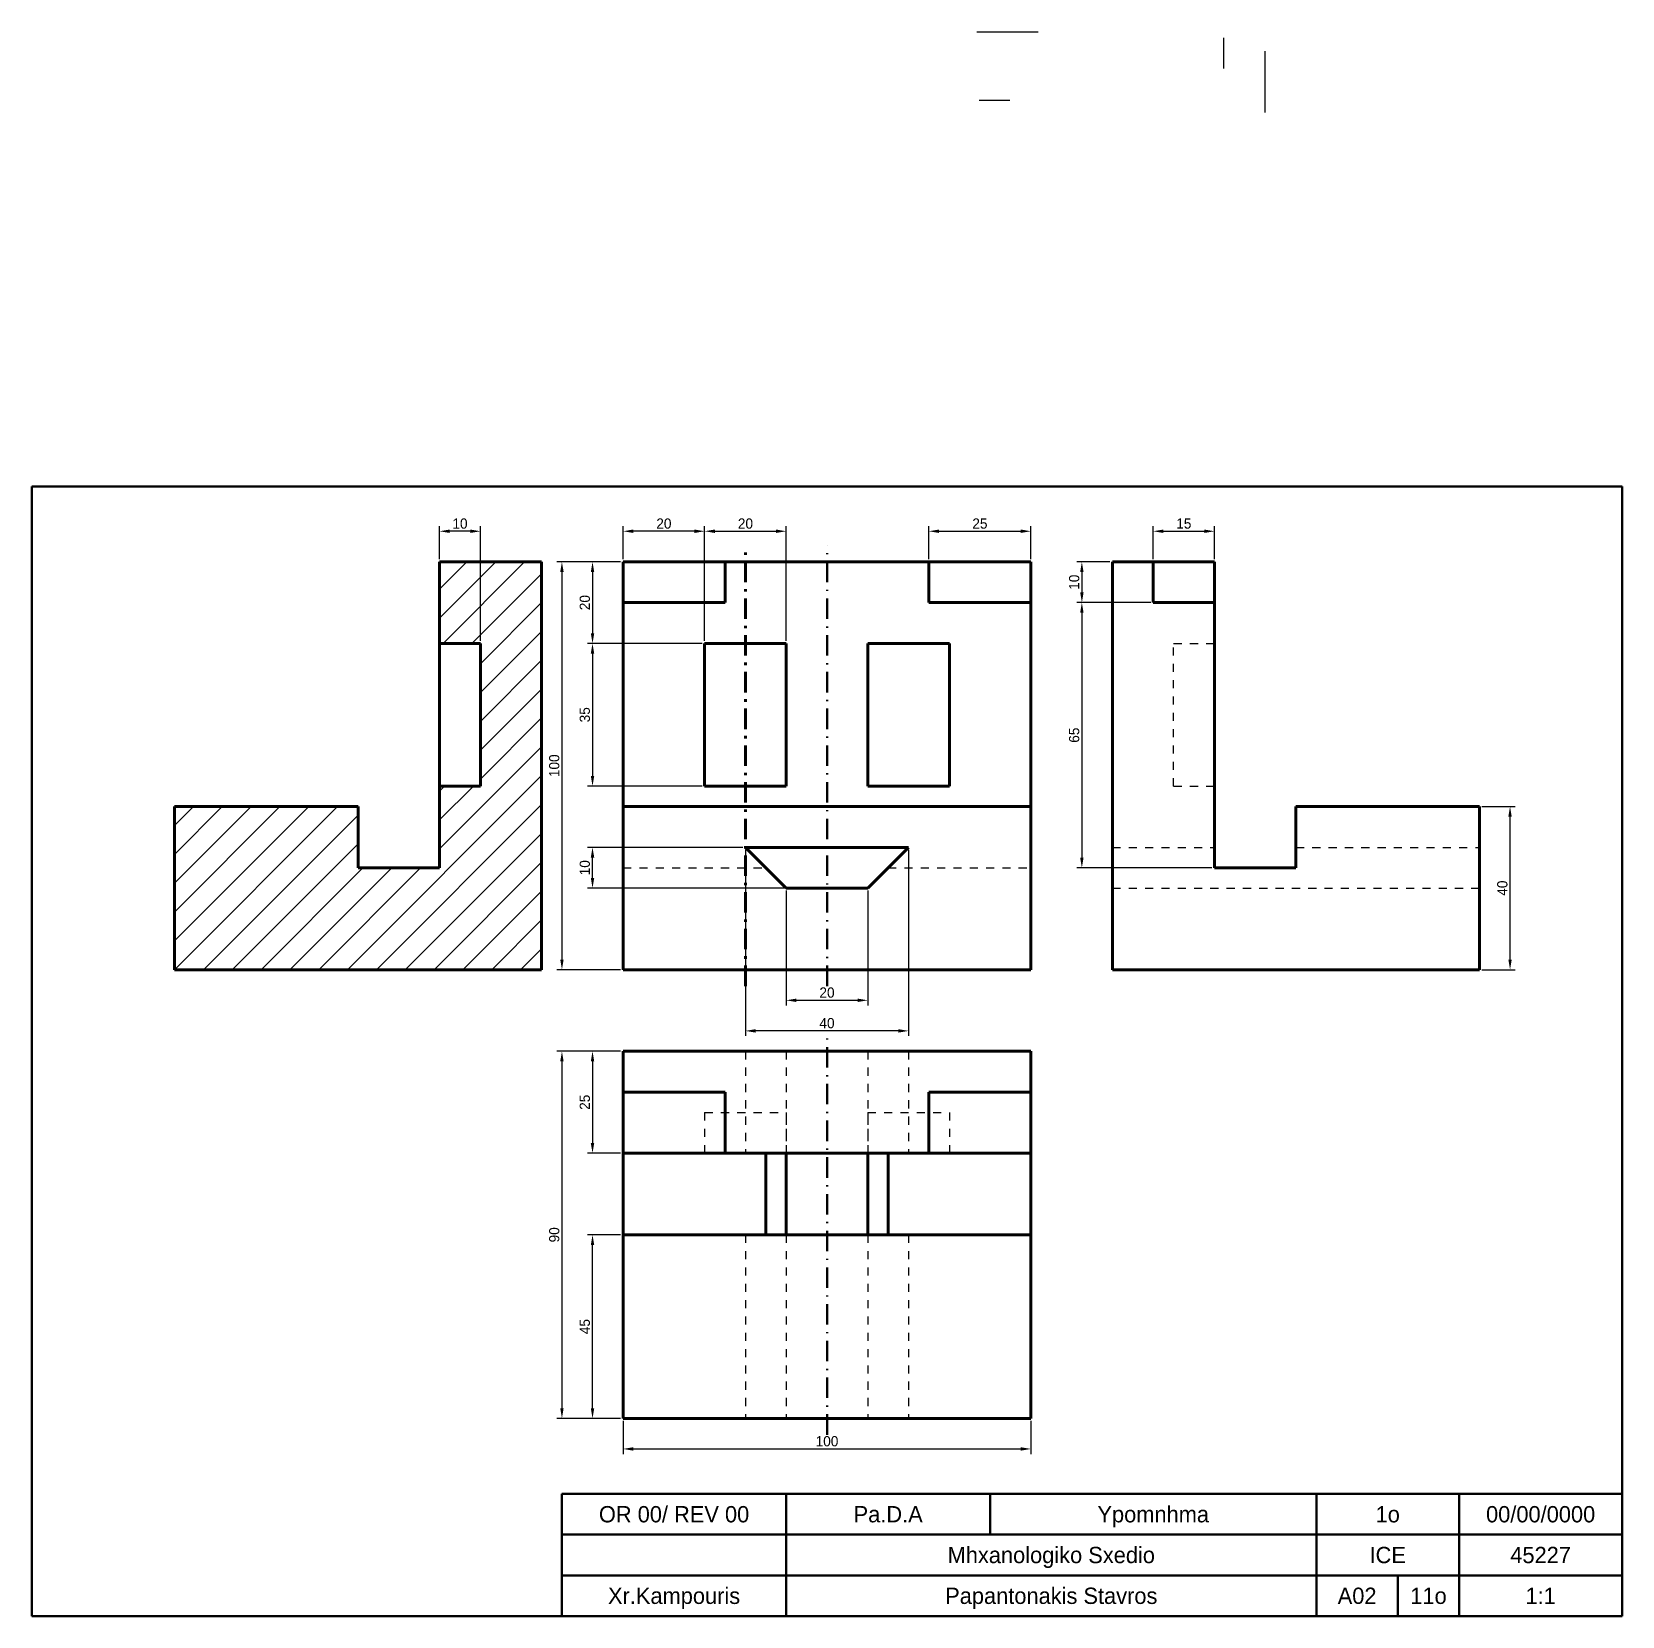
# Model space of a CAD drawing. Header units: millimetres. Extents: x 0 to 903, y 0 to 980.
# Drawn here: x 0 to 390, y 0 to 388.4 of the extents above; entities that cross this region are included whole.
import ezdxf
from ezdxf.enums import TextEntityAlignment as Align

# ---------------------------------------------------------------- set-up
doc = ezdxf.new("R2010")
doc.units = ezdxf.units.MM
for name, pattern in [('diak', [4, 2, -2]), ('simetrias.lin', [9, 5, -1.85, 0.3, -1.85]), ('tomis.lin', [9, 5, -1.7, 0.6, -1.7])]:
    doc.linetypes.add(name, pattern=pattern)
doc.dimstyles.new('ISO-25', dxfattribs={"dimtxt": 2.5, "dimasz": 2.5, "dimexe": 1.25, "dimexo": 0.625, "dimtad": 1, "dimtxsty": 'Standard', "dimcen": 2.5, "dimadec": 0, "dimazin": 0, "dimtfac": 1, "dimtmove": 0, "dimatfit": 3, "dimfxl": 0, "dimarcsym": 0})

# ---------------------------------------------------------------- blocks, each defined once
blk = doc.blocks.new('*D14')
at = {"color": 0, "lineweight": -2}
for p, q in [((220, 259.12), (220, 267.25)), ((222.5, 266), (242.5, 266)), ((245, 259.12), (245, 267.25))]:
    blk.add_line(p, q, dxfattribs=at)
at = {"color": 0}
for points in [[(222.5, 266.42), (222.5, 265.58), (220, 266)], [(242.5, 266.42), (242.5, 265.58), (245, 266)]]:
    blk.add_solid(points, dxfattribs=at)
at = {"layer": 'Defpoints', "color": 0}
for p in [(245, 266), (220, 258.5), (245, 258.5)]:
    blk.add_point(p, dxfattribs=at)
at = {"color": 0, "insert": (232.5, 267.87), "char_height": 2.5, "attachment_point": 5}
blk.add_mtext('25', dxfattribs=at)
blk = doc.blocks.new('*D22')
at = {"color": 0, "lineweight": -2}
for p, q in [((275, 259.12), (275, 267.25)), ((277.5, 266), (287.5, 266)), ((290, 259.12), (290, 267.25))]:
    blk.add_line(p, q, dxfattribs=at)
at = {"color": 0}
for points in [[(277.5, 266.42), (277.5, 265.58), (275, 266)], [(287.5, 266.42), (287.5, 265.58), (290, 266)]]:
    blk.add_solid(points, dxfattribs=at)
at = {"layer": 'Defpoints', "color": 0}
for p in [(290, 266), (275, 258.5), (290, 258.5)]:
    blk.add_point(p, dxfattribs=at)
at = {"color": 0, "insert": (282.5, 267.88), "char_height": 2.5, "attachment_point": 5}
blk.add_mtext('15', dxfattribs=at)
blk = doc.blocks.new('*D60')
at = {"color": 0, "lineweight": -2}
for p, q in [((145, 47.88), (145, 39.75)), ((245, 47.88), (245, 39.75)), ((147.5, 41), (242.5, 41))]:
    blk.add_line(p, q, dxfattribs=at)
at = {"color": 0}
for points in [[(147.5, 41.42), (147.5, 40.58), (145, 41)], [(242.5, 41.42), (242.5, 40.58), (245, 41)]]:
    blk.add_solid(points, dxfattribs=at)
at = {"layer": 'Defpoints', "color": 0}
for p in [(145, 48.5), (245, 48.5), (245, 41)]:
    blk.add_point(p, dxfattribs=at)
at = {"color": 0, "insert": (195, 42.88), "char_height": 2.5, "attachment_point": 5}
blk.add_mtext('100', dxfattribs=at)
blk = doc.blocks.new('*D64')
at = {"color": 0, "lineweight": -2}
for p, q in [((165, 239.12), (165, 267.25)), ((167.5, 266), (182.5, 266)), ((185, 239.12), (185, 267.25))]:
    blk.add_line(p, q, dxfattribs=at)
at = {"color": 0}
for points in [[(167.5, 266.42), (167.5, 265.58), (165, 266)], [(182.5, 266.42), (182.5, 265.58), (185, 266)]]:
    blk.add_solid(points, dxfattribs=at)
at = {"layer": 'Defpoints', "color": 0}
for p in [(185, 266), (165, 238.5), (185, 238.5)]:
    blk.add_point(p, dxfattribs=at)
at = {"color": 0, "insert": (175, 267.87), "char_height": 2.5, "attachment_point": 5}
blk.add_mtext('20', dxfattribs=at)
blk = doc.blocks.new('*D72')
at = {"color": 0, "lineweight": -2}
for p, q in [((355.62, 198.5), (363.75, 198.5)), ((362.5, 161), (362.5, 196)), ((355.62, 158.5), (363.75, 158.5))]:
    blk.add_line(p, q, dxfattribs=at)
at = {"color": 0}
for points in [[(362.08, 196), (362.92, 196), (362.5, 198.5)], [(362.08, 161), (362.92, 161), (362.5, 158.5)]]:
    blk.add_solid(points, dxfattribs=at)
at = {"layer": 'Defpoints', "color": 0}
for p in [(355, 198.5), (362.5, 198.5), (355, 158.5)]:
    blk.add_point(p, dxfattribs=at)
at = {"color": 0, "insert": (360.62, 178.5), "char_height": 2.5, "attachment_point": 5, "rotation": 90}
blk.add_mtext('40', dxfattribs=at)
blk = doc.blocks.new('*D73')
at = {"color": 0, "lineweight": -2}
for p, q in [((144.38, 138.5), (128.75, 138.5)), ((130, 136), (130, 51)), ((144.38, 48.5), (128.75, 48.5))]:
    blk.add_line(p, q, dxfattribs=at)
at = {"color": 0}
for points in [[(129.58, 136), (130.42, 136), (130, 138.5)], [(129.58, 51), (130.42, 51), (130, 48.5)]]:
    blk.add_solid(points, dxfattribs=at)
at = {"layer": 'Defpoints', "color": 0}
for p in [(145, 138.5), (130, 48.5), (145, 48.5)]:
    blk.add_point(p, dxfattribs=at)
at = {"color": 0, "insert": (128.12, 93.5), "char_height": 2.5, "attachment_point": 5, "rotation": 90}
blk.add_mtext('90', dxfattribs=at)
blk = doc.blocks.new('*D74')
at = {"color": 0, "lineweight": -2}
for p, q in [((144.38, 138.5), (136.25, 138.5)), ((137.5, 136), (137.5, 116)), ((144.38, 113.5), (136.25, 113.5))]:
    blk.add_line(p, q, dxfattribs=at)
at = {"color": 0}
for points in [[(137.08, 136), (137.92, 136), (137.5, 138.5)], [(137.08, 116), (137.92, 116), (137.5, 113.5)]]:
    blk.add_solid(points, dxfattribs=at)
at = {"layer": 'Defpoints', "color": 0}
for p in [(145, 138.5), (137.5, 113.5), (145, 113.5)]:
    blk.add_point(p, dxfattribs=at)
at = {"color": 0, "insert": (135.62, 126), "char_height": 2.5, "attachment_point": 5, "rotation": 90}
blk.add_mtext('25', dxfattribs=at)
blk = doc.blocks.new('*D75')
at = {"color": 0, "lineweight": -2}
for p, q in [((175, 187.88), (175, 142.25)), ((215, 187.88), (215, 142.25)), ((212.5, 143.5), (177.5, 143.5))]:
    blk.add_line(p, q, dxfattribs=at)
at = {"color": 0}
for points in [[(177.5, 143.92), (177.5, 143.08), (175, 143.5)], [(212.5, 143.92), (212.5, 143.08), (215, 143.5)]]:
    blk.add_solid(points, dxfattribs=at)
at = {"layer": 'Defpoints', "color": 0}
for p in [(175, 188.5), (215, 188.5), (175, 143.5)]:
    blk.add_point(p, dxfattribs=at)
at = {"color": 0, "insert": (195, 145.38), "char_height": 2.5, "attachment_point": 5}
blk.add_mtext('40', dxfattribs=at)
blk = doc.blocks.new('*D76')
at = {"color": 0, "lineweight": -2}
for p, q in [((185, 177.88), (185, 149.75)), ((205, 177.88), (205, 149.75)), ((187.5, 151), (202.5, 151))]:
    blk.add_line(p, q, dxfattribs=at)
at = {"color": 0}
for points in [[(187.5, 151.42), (187.5, 150.58), (185, 151)], [(202.5, 151.42), (202.5, 150.58), (205, 151)]]:
    blk.add_solid(points, dxfattribs=at)
at = {"layer": 'Defpoints', "color": 0}
for p in [(185, 178.5), (205, 178.5), (205, 151)]:
    blk.add_point(p, dxfattribs=at)
at = {"color": 0, "insert": (195, 152.88), "char_height": 2.5, "attachment_point": 5}
blk.add_mtext('20', dxfattribs=at)
blk = doc.blocks.new('*D86')
at = {"color": 0, "lineweight": -2}
for p, q in [((145, 259.12), (145, 267.25)), ((162.5, 266), (147.5, 266)), ((165, 239.12), (165, 267.25))]:
    blk.add_line(p, q, dxfattribs=at)
at = {"color": 0}
for points in [[(147.5, 266.42), (147.5, 265.58), (145, 266)], [(162.5, 266.42), (162.5, 265.58), (165, 266)]]:
    blk.add_solid(points, dxfattribs=at)
at = {"layer": 'Defpoints', "color": 0}
for p in [(145, 266), (145, 258.5), (165, 238.5)]:
    blk.add_point(p, dxfattribs=at)
at = {"color": 0, "insert": (155, 267.87), "char_height": 2.5, "attachment_point": 5}
blk.add_mtext('20', dxfattribs=at)
blk = doc.blocks.new('*D88')
at = {"color": 0, "lineweight": -2}
for p, q in [((274.38, 248.5), (256.25, 248.5)), ((257.5, 246), (257.5, 186)), ((289.38, 183.5), (256.25, 183.5))]:
    blk.add_line(p, q, dxfattribs=at)
at = {"color": 0}
for points in [[(257.08, 246), (257.92, 246), (257.5, 248.5)], [(257.08, 186), (257.92, 186), (257.5, 183.5)]]:
    blk.add_solid(points, dxfattribs=at)
at = {"layer": 'Defpoints', "color": 0}
for p in [(275, 248.5), (257.5, 183.5), (290, 183.5)]:
    blk.add_point(p, dxfattribs=at)
at = {"color": 0, "insert": (255.62, 216), "char_height": 2.5, "attachment_point": 5, "rotation": 90}
blk.add_mtext('65', dxfattribs=at)
blk = doc.blocks.new('*D89')
at = {"color": 0, "lineweight": -2}
for p, q in [((144.38, 93.5), (136.25, 93.5)), ((137.5, 51), (137.5, 91)), ((144.38, 48.5), (136.25, 48.5))]:
    blk.add_line(p, q, dxfattribs=at)
at = {"color": 0}
for points in [[(137.08, 91), (137.92, 91), (137.5, 93.5)], [(137.08, 51), (137.92, 51), (137.5, 48.5)]]:
    blk.add_solid(points, dxfattribs=at)
at = {"layer": 'Defpoints', "color": 0}
for p in [(137.5, 93.5), (145, 93.5), (145, 48.5)]:
    blk.add_point(p, dxfattribs=at)
at = {"color": 0, "insert": (135.62, 71), "char_height": 2.5, "attachment_point": 5, "rotation": 90}
blk.add_mtext('45', dxfattribs=at)
blk = doc.blocks.new('*D90')
at = {"color": 0, "lineweight": -2}
for p, q in [((144.38, 258.5), (128.75, 258.5)), ((130, 256), (130, 161)), ((144.38, 158.5), (128.75, 158.5))]:
    blk.add_line(p, q, dxfattribs=at)
at = {"color": 0}
for points in [[(129.58, 256), (130.42, 256), (130, 258.5)], [(129.58, 161), (130.42, 161), (130, 158.5)]]:
    blk.add_solid(points, dxfattribs=at)
at = {"layer": 'Defpoints', "color": 0}
for p in [(145, 258.5), (130, 158.5), (145, 158.5)]:
    blk.add_point(p, dxfattribs=at)
at = {"color": 0, "insert": (128.12, 208.5), "char_height": 2.5, "attachment_point": 5, "rotation": 90}
blk.add_mtext('100', dxfattribs=at)
blk = doc.blocks.new('*D93')
at = {"color": 0, "lineweight": -2}
for p, q in [((144.38, 258.5), (136.25, 258.5)), ((137.5, 256), (137.5, 241)), ((164.38, 238.5), (136.25, 238.5))]:
    blk.add_line(p, q, dxfattribs=at)
at = {"color": 0}
for points in [[(137.08, 256), (137.92, 256), (137.5, 258.5)], [(137.08, 241), (137.92, 241), (137.5, 238.5)]]:
    blk.add_solid(points, dxfattribs=at)
at = {"layer": 'Defpoints', "color": 0}
for p in [(145, 258.5), (137.5, 238.5), (165, 238.5)]:
    blk.add_point(p, dxfattribs=at)
at = {"color": 0, "insert": (135.62, 248.5), "char_height": 2.5, "attachment_point": 5, "rotation": 90}
blk.add_mtext('20', dxfattribs=at)
blk = doc.blocks.new('*D94')
at = {"color": 0, "lineweight": -2}
for p, q in [((164.38, 238.5), (136.25, 238.5)), ((137.5, 236), (137.5, 206)), ((164.38, 203.5), (136.25, 203.5))]:
    blk.add_line(p, q, dxfattribs=at)
at = {"color": 0}
for points in [[(137.08, 236), (137.92, 236), (137.5, 238.5)], [(137.08, 206), (137.92, 206), (137.5, 203.5)]]:
    blk.add_solid(points, dxfattribs=at)
at = {"layer": 'Defpoints', "color": 0}
for p in [(165, 238.5), (137.5, 203.5), (165, 203.5)]:
    blk.add_point(p, dxfattribs=at)
at = {"color": 0, "insert": (135.62, 221), "char_height": 2.5, "attachment_point": 5, "rotation": 90}
blk.add_mtext('35', dxfattribs=at)
blk = doc.blocks.new('*D95')
at = {"color": 0, "lineweight": -2}
for p, q in [((174.38, 188.5), (136.25, 188.5)), ((137.5, 181), (137.5, 186)), ((184.38, 178.5), (136.25, 178.5))]:
    blk.add_line(p, q, dxfattribs=at)
at = {"color": 0}
for points in [[(137.08, 186), (137.92, 186), (137.5, 188.5)], [(137.08, 181), (137.92, 181), (137.5, 178.5)]]:
    blk.add_solid(points, dxfattribs=at)
at = {"layer": 'Defpoints', "color": 0}
for p in [(137.5, 188.5), (175, 188.5), (185, 178.5)]:
    blk.add_point(p, dxfattribs=at)
at = {"color": 0, "insert": (135.62, 183.5), "char_height": 2.5, "attachment_point": 5, "rotation": 90}
blk.add_mtext('10', dxfattribs=at)
blk = doc.blocks.new('*D96')
at = {"color": 0, "lineweight": -2}
for p, q in [((264.38, 258.5), (256.25, 258.5)), ((257.5, 256), (257.5, 251)), ((274.38, 248.5), (256.25, 248.5))]:
    blk.add_line(p, q, dxfattribs=at)
at = {"color": 0}
for points in [[(257.08, 256), (257.92, 256), (257.5, 258.5)], [(257.08, 251), (257.92, 251), (257.5, 248.5)]]:
    blk.add_solid(points, dxfattribs=at)
at = {"layer": 'Defpoints', "color": 0}
for p in [(265, 258.5), (257.5, 248.5), (275, 248.5)]:
    blk.add_point(p, dxfattribs=at)
at = {"color": 0, "insert": (255.62, 253.5), "char_height": 2.5, "attachment_point": 5, "rotation": 90}
blk.add_mtext('10', dxfattribs=at)
blk = doc.blocks.new('*D97')
at = {"color": 0, "lineweight": -2}
for p, q in [((100, 259.12), (100, 267.25)), ((107.5, 266), (102.5, 266)), ((110, 239.12), (110, 267.25))]:
    blk.add_line(p, q, dxfattribs=at)
at = {"color": 0}
for points in [[(102.5, 266.42), (102.5, 265.58), (100, 266)], [(107.5, 266.42), (107.5, 265.58), (110, 266)]]:
    blk.add_solid(points, dxfattribs=at)
at = {"layer": 'Defpoints', "color": 0}
for p in [(100, 266), (100, 258.5), (110, 238.5)]:
    blk.add_point(p, dxfattribs=at)
at = {"color": 0, "insert": (105, 267.87), "char_height": 2.5, "attachment_point": 5}
blk.add_mtext('10', dxfattribs=at)

msp = doc.modelspace()

# ---------------------------------------------------------------- linework, layer by layer
for p, q in [((231.747, 388.446), (246.747, 388.446)), ((292.282, 379.453), (292.282, 386.953)), ((302.471, 368.662), (302.471, 383.662)), ((232.347, 371.659), (239.847, 371.659)), ((100, 198.5), (100, 258.5)), ((100, 251.784), (106.716, 258.5)), ((100, 244.713), (113.787, 258.5)), ((100.858, 238.5), (120.858, 258.5)), ((107.929, 238.5), (125, 255.571)), ((110, 233.5), (125, 248.5)), ((110, 226.429), (125, 241.429)), ((110, 219.358), (125, 234.358)), ((110, 212.287), (125, 227.287)), ((110, 205.216), (125, 220.216)), ((100, 188.145), (125, 213.145)), ((77.426, 158.5), (125, 206.074)), ((100, 202.287), (101.213, 203.5)), ((100, 195.216), (108.284, 203.5)), ((84.497, 158.5), (125, 199.003)), ((35, 158.5), (75, 198.5)), ((35, 165.571), (67.929, 198.5)), ((35, 172.642), (60.858, 198.5)), ((35, 179.713), (53.787, 198.5)), ((35, 186.784), (46.716, 198.5)), ((35, 193.855), (39.645, 198.5)), ((42.071, 158.5), (80, 196.429)), ((91.569, 158.5), (125, 191.931)), ((91.569, 158.5), (125, 191.931)), ((49.142, 158.5), (80, 189.358)), ((56.213, 158.5), (81.213, 183.5)), ((63.284, 158.5), (88.284, 183.5)), ((70.355, 158.5), (95.355, 183.5)), ((98.64, 158.5), (125, 184.86)), ((105.711, 158.5), (125, 177.789)), ((112.782, 158.5), (125, 170.718)), ((119.853, 158.5), (125, 163.647))]:
    msp.add_line(p, q)
at = {"lineweight": 50}
for p, q in [((0, 0), (0, 277)), ((0, 277), (390, 277)), ((390, 0), (390, 277)), ((390, 0), (390, 277)), ((390, 0), (390, 277)), ((130, 0), (130, 30)), ((130, 30), (390, 30)), ((185, 0), (185, 30)), ((235, 20), (235, 30)), ((315, 0), (315, 30)), ((350, 0), (350, 30)), ((130, 20), (390, 20)), ((130, 10), (390, 10)), ((335, 0), (335, 10)), ((0, 0), (390, 0))]:
    msp.add_line(p, q, dxfattribs=at)
at = {"linetype": 'tomis.lin', "lineweight": 60}
msp.add_line((175, 154.5), (175, 262.5), dxfattribs=at)
at = {"linetype": 'simetrias.lin', "lineweight": 50}
for p, q in [((195, 154.5), (195, 262.5)), ((195, 44.5), (195, 142.5))]:
    msp.add_line(p, q, dxfattribs=at)
at = {"lineweight": 60}
for p, q in [((125, 258.5), (100, 258.5)), ((100, 183.5), (100, 258.5)), ((125, 158.5), (125, 258.5)), ((145, 158.5), (145, 258.5)), ((145, 258.5), (245, 258.5)), ((170, 248.5), (170, 258.5)), ((220, 248.5), (220, 258.5)), ((245, 158.5), (245, 258.5)), ((265, 158.5), (265, 258.5)), ((265, 258.5), (290, 258.5)), ((275, 248.5), (275, 258.5)), ((290, 198.5), (290, 258.5)), ((290, 183.5), (290, 258.5)), ((145, 248.5), (170, 248.5)), ((220, 248.5), (245, 248.5)), ((275, 248.5), (290, 248.5)), ((110, 238.5), (100, 238.5)), ((110, 203.5), (110, 238.5)), ((165, 238.5), (185, 238.5)), ((165, 203.5), (165, 238.5)), ((185, 203.5), (185, 238.5)), ((205, 203.5), (205, 238.5)), ((205, 238.5), (225, 238.5)), ((225, 203.5), (225, 238.5)), ((110, 203.5), (100, 203.5)), ((165, 203.5), (185, 203.5)), ((205, 203.5), (225, 203.5)), ((35, 158.5), (35, 198.5)), ((80, 198.5), (35, 198.5)), ((80, 183.5), (80, 198.5)), ((145, 198.5), (245, 198.5)), ((310, 198.5), (355, 198.5)), ((310, 183.5), (310, 198.5)), ((355, 158.5), (355, 198.5)), ((175, 188.5), (215, 188.5)), ((185, 178.5), (175, 188.5)), ((205, 178.5), (215, 188.5)), ((100, 183.5), (80, 183.5)), ((290, 183.5), (310, 183.5)), ((205, 178.5), (185, 178.5)), ((125, 158.5), (35, 158.5)), ((145, 158.5), (245, 158.5)), ((265, 158.5), (355, 158.5)), ((145, 138.5), (245, 138.5)), ((145, 138.5), (145, 48.5)), ((245, 138.5), (245, 48.5)), ((145, 128.5), (170, 128.5)), ((170, 128.5), (170, 113.5)), ((220, 128.5), (220, 113.5)), ((220, 128.5), (245, 128.5)), ((145, 113.5), (245, 113.5)), ((180, 113.5), (180, 93.5)), ((185, 113.5), (185, 93.5)), ((205, 113.5), (205, 93.5)), ((210, 113.5), (210, 93.5)), ((145, 93.5), (245, 93.5)), ((145, 48.5), (245, 48.5))]:
    msp.add_line(p, q, dxfattribs=at)
at = {"linetype": 'diak', "lineweight": 30}
for p, q in [((280, 238.5), (290, 238.5)), ((280, 203.5), (280, 238.5)), ((280, 203.5), (290, 203.5)), ((265, 188.5), (290, 188.5)), ((310, 188.5), (355, 188.5)), ((145, 183.5), (180, 183.5)), ((210, 183.5), (245, 183.5)), ((265, 178.5), (355, 178.5)), ((175, 138.5), (175, 113.5)), ((185, 138.5), (185, 113.5)), ((205, 138.5), (205, 113.5)), ((215, 138.5), (215, 113.5)), ((165, 123.5), (165, 113.5)), ((165, 123.5), (185, 123.5)), ((185, 123.5), (185, 113.5)), ((205, 123.5), (205, 113.5)), ((205, 123.5), (225, 123.5)), ((225, 123.5), (225, 113.5)), ((175, 93.5), (175, 48.5)), ((185, 93.5), (185, 48.5)), ((205, 93.5), (205, 48.5)), ((215, 93.5), (215, 48.5))]:
    msp.add_line(p, q, dxfattribs=at)

# ---------------------------------------------------------------- texts
for s, p in [('OR 00/ REV 00', (157.5, 25)), ('Pa.D.A', (210, 25)), ('Ypomnhma', (275, 25)), ('1o', (332.5, 25)), ('00/00/0000', (370, 25)), ('Mhxanologiko Sxedio', (250, 15)), ('ICE', (332.5, 15)), ('45227', (370, 15)), ('Xr.Kampouris', (157.5, 5)), ('Papantonakis Stavros', (250, 5)), ('A02', (325, 5)), ('11o', (342.5, 5)), ('1:1', (370, 5))]:
    msp.add_text(s, height=4).set_placement(p, align=Align.MIDDLE_CENTER)

# ---------------------------------------------------------------- dimensions: what is measured, and where the dimension line sits
for base, p1, p2, picture, middle in [((100, 266), (110, 238.5), (100, 258.5), '*D97', (105, 267.875)), ((145, 266), (165, 238.5), (145, 258.5), '*D86', (155, 267.875)), ((185, 266), (165, 238.5), (185, 238.5), '*D64', (175, 267.875)), ((245, 266), (220, 258.5), (245, 258.5), '*D14', (232.5, 267.875)), ((290, 266), (275, 258.5), (290, 258.5), '*D22', (282.5, 267.875)), ((175, 143.5), (215, 188.5), (175, 188.5), '*D75', (195, 145.375)), ((205, 151), (185, 178.5), (205, 178.5), '*D76', (195, 152.875)), ((245, 41), (145, 48.5), (245, 48.5), '*D60', (195, 42.875))]:
    dim = msp.add_linear_dim(base=base, p1=p1, p2=p2, dimstyle='ISO-25')
    dim.commit()
    dim.dimension.update_dxf_attribs({"geometry": picture, "text_midpoint": middle})
for base, p1, p2, picture, middle in [((130, 158.5), (145, 258.5), (145, 158.5), '*D90', (128.125, 208.5)), ((137.5, 238.5), (145, 258.5), (165, 238.5), '*D93', (135.625, 248.5)), ((257.5, 248.5), (265, 258.5), (275, 248.5), '*D96', (255.625, 253.5)), ((257.5, 183.5), (275, 248.5), (290, 183.5), '*D88', (255.625, 216)), ((137.5, 203.5), (165, 238.5), (165, 203.5), '*D94', (135.625, 221)), ((362.5, 198.5), (355, 158.5), (355, 198.5), '*D72', (360.625, 178.5)), ((137.5, 188.5), (185, 178.5), (175, 188.5), '*D95', (135.625, 183.5)), ((130, 48.5), (145, 138.5), (145, 48.5), '*D73', (128.125, 93.5)), ((137.5, 113.5), (145, 138.5), (145, 113.5), '*D74', (135.625, 126)), ((137.5, 93.5), (145, 48.5), (145, 93.5), '*D89', (135.625, 71))]:
    dim = msp.add_linear_dim(base=base, p1=p1, p2=p2, angle=90, dimstyle='ISO-25')
    dim.commit()
    dim.dimension.update_dxf_attribs({"geometry": picture, "text_midpoint": middle})

doc.saveas('drawing.dxf')
